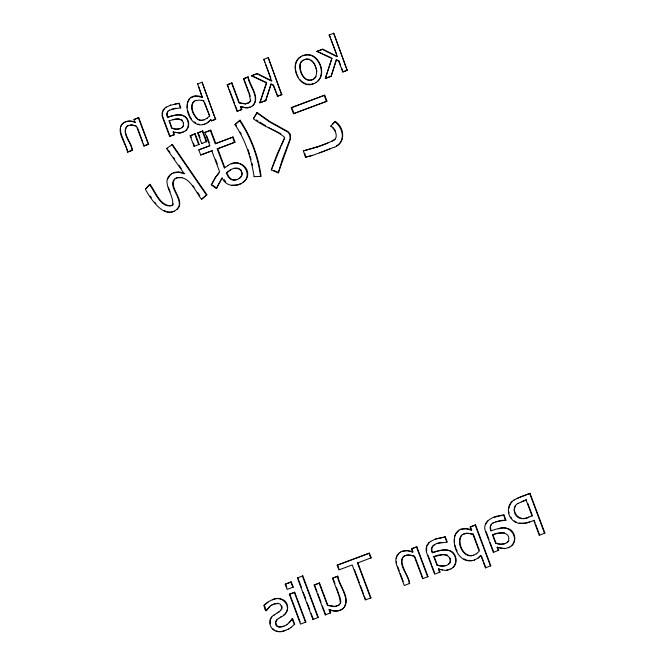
<?xml version="1.0" encoding="UTF-8"?>
<svg xmlns="http://www.w3.org/2000/svg" width="665" height="665" viewBox="0 0 665 665"><rect width="100%" height="100%" fill="white"/><g stroke="black" fill="none" stroke-linecap="round" stroke-linejoin="round"><path stroke-width="1" d="M120.456 128.195L120.756 132.335M426.647 547.112L426.631 550.919M454.552 537.262L454.328 541.925M281.902 608.965L281.869 605.798M450.637 560.52L450.172 562.54C447.221 566.796 441.244 566.913 436.88 565.009L433.788 556.73L443.53 554.427L447.528 555.084M396.274 558.625L396.747 556.613L398.892 553.346M508.675 508.509L510.255 504.186M278.294 172.892L282.342 159.4L290.081 138.877L289.857 134.554L287.746 132.011L269.375 121.828L256.765 112.826L253.415 118.711C262.741 126.267 275.011 129.65 284.271 136.94L284.296 138.245L276.632 155.253L271.328 169.916L278.294 172.892L290.563 138.603L290.331 134.28L288.228 131.737L269.857 121.554L257.239 112.551L256.765 112.826M271.885 80.864L257.264 73.557L251.403 75.81L266.382 82.842L259.84 102.834L265.676 100.664L271.079 84.031L273.465 85.087L277.604 96.159L273.132 85.278L270.746 84.222M265.676 100.664L271.079 84.031M325.31 78.47L331.852 58.478L325.31 78.47L331.145 76.3L336.207 59.858L338.934 60.723L340.655 65.336M331.145 76.3L336.548 59.667M259.84 102.834L266.407 83.607M172.368 205.352C175.327 195.161 159.276 181.57 171.853 173.673M173.299 203.831L172.85 205.078C161.021 209.824 155.028 191.578 149.509 184.612L149.991 184.338C155.652 191.636 160.19 206.532 171.545 205.718M241.869 175.527L242.185 172.518M454.702 536.372L455.301 534.801M284.038 139.717L284.778 137.971M202.118 154.421L212.293 150.631L211.811 150.905L219.633 171.828L215.119 177.68L211.246 184.845L216.325 188.528L222.143 177.705C226.308 188.893 242.434 187.239 247.048 177.622C251.154 166.441 236.241 158.22 227.821 165.685M216.325 188.528L222.068 178.303M280.372 147.796L271.328 169.916M281.187 146.001L283.631 140.614M426.764 546.397L429.041 542.731M485.458 524.552L487.736 520.886M167.713 178.985L170.107 175.078M120.88 126.408C123.058 120.739 130.465 119.858 135.394 122.26L135.061 122.451C130.564 120.39 124.363 120.648 121.329 125.028C117.007 134.122 126.192 143.374 127.564 152.061L132.343 150.224C132.244 143.025 121.163 132.792 127.306 126.059A8.113 8.08 60.2 0 1 128.761 125.386M515.649 505.6C510.803 513.43 521.393 522.382 528.833 517.054M212.21 183.681L215.601 177.405L218.984 173.016M167.863 111.612L167.098 113.582L167.555 117.331C166.109 114.746 166.666 111.313 169.675 110.116M257.239 112.551L253.415 118.711M491.335 524.444L490.471 526.663L490.986 530.878C489.357 527.968 489.989 524.103 493.372 522.757M271.827 617.087L270.372 619.506L270.322 623.803M290.672 627.694L294.703 624.169L292.6 618.541L289.051 622.673M461.286 535.541C457.445 542.632 462.541 556.206 471.768 555.641M193.282 102.069C190.173 107.597 193.54 115.427 198.137 119.251A6.658 6.625 60.2 0 0 202.709 120.132M176.89 209.625L178.777 206.84C182.559 197.231 165.203 184.122 176.541 177.863M402.849 557.112C399.258 565.774 408.609 574.967 409.657 583.429L409.274 583.646C409.349 575.657 396.124 563.396 403.979 556.223A9.144 9.094 60.2 0 1 409.84 555.026L413.713 555.957M455.608 534.012L458.825 530.504M189.525 98.952L187.488 102.784L187.156 107.788M280.788 617.02C288.061 614.56 290.455 604.211 283.573 599.996C276.856 596.222 268.893 600.611 263.988 605.383C266.017 616.754 267.189 606.264 272.118 604.909M266.258 610.653L270.007 606.447M174.704 178.935C169.035 187.597 182.426 196.981 179.259 206.566C166.957 223.265 150.988 199.857 145.386 189.242L149.509 184.612M314.819 78.104C319.815 71.487 313.689 56.6 304.404 59.617M316.091 76.65L313.564 79.118M280.522 610.512L281.852 607.744L280.372 604.335L278.61 603.504L274.047 604.011M277.031 619.763L275.692 622.498L277.222 626.081L279.059 626.895L284.005 626.181M164.671 108.462L162.651 111.712L162.534 115.727M317.986 80.964C324.678 73.724 320.588 61.122 312.907 56.267A11.272 11.214 60.2 0 0 305.584 55.07L302.966 55.777M332.126 141.254C339.615 138.37 335.501 129.492 330.788 126.126L335.118 121.321C345.135 127.697 345.842 143.972 333.306 147.638M332.55 124.347L335.118 121.321M181.853 127.697L183.099 126.242C185.336 120.19 177.638 117.264 173.033 119.791M448.393 564.394L449.789 562.756C452.408 552.981 439.407 553.637 433.788 556.73M510.695 503.363L512.308 501.485M507.087 542.549L508.492 540.911C511.102 531.136 498.102 531.792 492.482 534.884L495.575 543.164C499.939 545.067 505.915 544.951 508.866 540.695M185.776 130.531C189.168 127.456 189.026 122.052 186.533 118.47C182.019 112.368 173.415 115.677 167.555 117.331M452.815 567.594C456.622 564.128 456.464 558.043 453.663 554.003C448.576 547.137 438.892 550.869 432.283 552.723C428.617 546.572 436.573 542.615 441.71 542.349M511.51 545.749C519.897 537.636 508.925 523.712 498.567 528.8M149.991 184.338L145.386 189.242M252.833 105.635C260.215 97.107 249.018 85.76 247.912 77.107L248.244 76.916C249.45 85.236 262.093 99.559 251.42 106.649M239.184 178.553L241.121 176.516L241.927 174.363L241.586 172.011L240.281 169.941L238.17 168.636L233.772 168.42M241.595 176.242L239.658 178.278L236.482 179.791L233.407 180.273L230.68 179.317L228.303 176.915L226.266 173.075C229.849 170.024 235.418 165.851 240.057 169.234M208.162 122.302L210.971 119.55L206.632 123.324M477.869 558.209L480.77 555.333L485.442 567.835L490.812 565.757L475.55 524.934L470.172 527.004L471.344 530.13L470.845 527.569M480.421 555.84L478.251 557.993L474.153 560.171M243.182 182.252C253.282 175.003 242.218 158.561 231.503 164.006M283.373 615.266C293.789 608.433 282.076 593.87 272.351 599.805M518.118 503.339C512.491 506.015 513.297 513.771 517.661 517.154C522.208 520.504 527.885 517.395 532.424 515.716L527.885 503.571M234.978 124.646L240.057 120.182C251.137 137.081 258.477 156.366 261.079 176.416L254.105 176.632C251.212 158.253 245.634 140.082 234.978 124.646L240.057 120.182M206.773 118.47L209.641 115.993L204.679 102.718M476.364 553.812L479.241 551.252L472.923 534.352L468.243 533.305L463.779 533.887M176.067 178.137C189.384 174.371 195.02 191.329 201.545 199.292L206.89 194.729L172.368 144.446L171.894 144.721L206.416 195.003M206.89 194.729L201.545 199.292M274.304 614.909C267.338 618.176 268.893 628.807 275.734 631.06A12.153 12.095 60.2 0 0 282.559 631.426L288.585 629.082M286.632 624.759L289.425 622.457L292.6 618.541M267.987 602.058L263.988 605.383M462.524 534.477C454.661 540.703 463.197 559.631 473.663 555.134M194.38 101.138C188.552 105.693 193.091 115.519 197.804 119.442A6.658 6.625 60.2 0 0 202.376 120.323L204.379 119.683M278.843 611.9L280.896 610.295M434.677 544.602C431.51 546.023 431.169 549.764 432.666 552.507L432.283 552.723M166.217 107.198C162.252 109.309 161.038 114.347 162.883 118.287L169.65 136.4L174.405 134.563L173.349 131.745M430.779 541.318C426.315 543.696 424.952 549.365 427.021 553.804L434.652 574.203L439.997 572.133L438.809 568.957L438.435 569.174L439.623 572.349L439.997 572.133M514.344 499.847C507.245 503.671 506.506 513.812 511.909 519.398C517.669 525.924 527.295 523.571 534.111 520.23L535.15 523.006M278.876 618.292C275.618 619.639 274.088 623.654 276.848 626.297C280.14 628.275 284.105 626.347 287.014 624.543M336.424 145.901C346.34 140.556 342.375 127.023 334.645 121.595M230.564 169.824L226.74 172.8L228.777 176.641L231.162 179.043L233.889 179.999L236.964 179.517M184.446 131.554C188.253 129.525 189.658 124.621 188.112 120.714C185.186 112.044 174.255 114.796 167.888 117.14M451.311 568.75C455.6 566.464 457.188 560.936 455.434 556.538C452.15 546.771 439.831 549.872 432.666 552.507M510.005 546.904C514.294 544.618 515.882 539.091 514.136 534.693C510.762 524.776 498.176 528.093 490.986 530.878M315.933 82.526C325.759 76.658 321.752 61.222 313.24 56.076A11.272 11.214 60.2 0 0 305.917 54.879C284.728 57.838 298.435 94.297 316.274 82.335M300.854 56.758C296.465 59.351 294.553 64.879 295.651 69.742M400.521 552.116C395.367 554.701 394.935 561.393 397.038 566.148L404.278 585.508L409.657 583.429M335.501 138.819C325.983 145.186 314.321 147.896 303.356 150.88L305.426 157.231L312.267 155.535L330.023 148.91M173.49 172.908L178.636 172.227L184.313 173.831L166.549 148.561L172.368 144.446M276.574 613.396L279.217 611.684M273.93 615.125L276.948 613.188M278.494 618.508L281.162 616.804M288.203 629.298L291.046 627.477M215.776 143.457L210.797 130.141L210.315 130.415L215.294 143.731L233.091 137.015L235.019 142.177L217.222 148.894L224.338 167.913L228.294 165.41M135.061 122.451L133.964 119.517L138.736 117.672L148.636 144.155L143.864 146.001L136.466 126.225L132.169 125.195A8.113 8.08 60.2 0 0 126.973 126.25C120.831 132.983 131.911 143.216 132.011 150.415M198.694 86.716L202.235 97.265L197.638 83.89M133.964 119.517L138.736 117.672M215.535 119.326L202.077 82.244L215.535 119.326L211.379 120.872L210.639 119.742M174.995 103.998L179.143 103.283L180.838 107.813L171.803 109.185M251.403 75.81L256.931 73.749L271.553 81.055L263.814 59.268L264.87 62.086M281.711 94.696L268.253 57.614L281.711 94.696L277.272 96.35M240.755 106.525L241.852 109.467L237.081 111.304L227.172 84.821L231.952 82.984L239.342 102.751L245.618 103.798L248.885 102.718A3.658 3.641 60.2 0 0 250.805 99.891M227.172 84.821L231.952 82.984M183.565 122.842L183.432 126.051C180.814 129.825 175.51 129.933 171.628 128.237L169.218 120.697L171.961 128.046L175.992 129.101L180.132 128.594M195.468 100.623L199.467 100.107L203.972 100.822M231.611 83.175L239.009 102.942L245.285 103.989L248.552 102.9A3.658 3.641 60.2 0 0 250.472 100.083L249.109 93.84L243.473 78.761L248.244 76.916M331.852 58.478L316.873 51.446L322.733 49.193L337.354 56.5L329.275 34.904L330.33 37.722M347.18 70.332L333.714 33.25L347.18 70.332L342.741 71.986L338.593 60.914L336.207 59.858M127.564 152.061L132.343 150.224M143.864 146.001L148.636 144.155M169.65 136.4L174.405 134.563M316.873 51.446L322.733 49.193M209.641 115.993L203.631 101.014M211.379 120.872L215.876 119.135M166.549 148.561L167.023 148.295M199.168 144.38L194.089 146.367L190.124 135.768L195.202 133.781L199.168 144.38L198.685 144.654L194.72 134.056L195.202 133.781M206.74 141.554L201.661 143.54L197.705 132.95L202.783 130.963L206.74 141.554L206.266 141.828L202.301 131.238L202.783 130.963M237.081 111.304L241.852 109.467M211.811 150.905L200.722 155.036L198.785 149.874L209.882 145.743L204.903 132.435L210.797 130.141M194.089 146.367L194.562 146.092L193.482 143.199M201.661 143.54L202.143 143.266M198.785 149.874L209.433 145.818M342.741 71.986L347.512 70.141M200.722 155.036L201.196 154.762M215.294 143.731L233.091 137.015M291.228 107.73L324.728 95.17L326.964 101.147L326.482 101.421L293.465 113.707L291.228 107.73L324.728 95.17M217.222 148.894L235.019 142.177M293.465 113.707L326.964 101.147M224.338 167.913L224.812 167.638L217.704 148.619M211.246 184.845L211.728 184.579M330.788 126.126L331.261 125.851M254.105 176.632L254.587 176.358M303.356 150.88L317.77 146.657L327.787 142.933M317.296 146.932L317.77 146.657M305.426 157.231L312.741 155.261M293.207 587.104L287.139 589.439L285.194 584.227L291.262 581.9L293.207 587.104L292.833 587.32L290.879 582.116L291.262 581.9M297.413 577.952L302.791 575.873L318.327 617.419L312.949 619.497L297.413 577.952L297.795 577.735L301.403 587.394M302.791 575.873L302.417 576.09L317.945 617.635L318.327 617.419M370.954 597.827L370.58 598.043L357.471 562.989L357.853 562.773L370.954 597.827L365.318 600.005L352.209 564.951L338.909 569.897L337.155 565.2L369.391 553.122L371.145 557.827L370.771 558.043L369.017 553.338L369.391 553.122M305.875 622.049L300.505 624.127L289.35 594.302L294.728 592.224L305.875 622.049L305.501 622.265L294.354 592.44L294.728 592.224M265.992 610.753L266.632 610.437M330.663 612.822L330.289 613.039L329.05 609.73L329.424 609.514L330.663 612.822L325.285 614.901L314.138 585.075L319.516 583.006L327.837 605.266L334.911 606.447L338.593 605.225A4.123 4.098 60.2 0 0 339.715 604.344M314.138 585.075L319.516 583.006M319.142 583.213L327.463 605.482L334.528 606.663L338.211 605.441A4.123 4.098 60.2 0 0 340.38 602.257L338.834 595.233L332.492 578.251L337.862 576.173C339.117 585.915 351.719 598.691 343.406 608.292C339.549 611.7 333.913 611.476 329.424 609.514M332.492 578.251L337.862 576.173M402.15 551.376L407.155 550.736L412.716 552.158L411.477 548.849L416.855 546.771L428.002 576.597L427.628 576.813L416.481 546.987L416.855 546.771M435.384 539.132L445.342 536.904L447.246 542L437.071 543.554M294.703 624.169L294.329 624.385L291.952 618.849M403.605 556.439A9.144 9.094 60.2 0 1 409.457 555.242L414.677 556.189M529.681 493.546L530.055 493.33L544.918 533.089L544.544 533.305L529.681 493.546L516.539 498.609M470.172 527.004L475.55 524.934M312.949 619.497L313.323 619.281L311.154 613.479M325.285 614.901L325.667 614.684L322.425 606.031M521.751 501.668L526.489 499.831L517.744 503.555M494.078 517.287L504.037 515.059L505.94 520.163L495.766 521.709M472.923 534.352L473.297 534.136L479.265 550.096M436.88 565.009L441.793 565.981L446.456 565.416M492.482 534.884L496.597 533.679M532.424 515.716L532.05 515.932L526.115 500.047M414.303 556.406L422.632 578.675L423.007 578.459M495.575 543.164L500.487 544.136L505.151 543.571M497.511 547.112L498.7 550.288L498.318 550.504L497.129 547.328L501.26 548.143M504.037 515.059C495.284 515.267 480.787 520.786 485.724 531.958L493.347 552.357L493.721 552.141L490.088 542.424M533.737 520.446L539.282 535.267L539.656 535.051L535.849 524.86M485.442 567.835L485.816 567.619L484.02 562.806M490.812 565.757L490.438 565.973L475.176 525.142M513.97 500.063L520.113 497.029L530.055 493.33M204.039 119.875L207.106 118.279M473.289 555.35L476.738 553.596M190.813 97.772L195.286 96.134L202.235 97.265M462.15 534.693L466.34 533.13L473.297 534.136M194.047 101.329L195.809 100.432M171.37 173.947C175.369 171.246 180.581 171.52 184.795 173.557M184.779 131.362L179.708 133.116L173.016 131.936L174.072 134.754M313.897 78.927C305.085 84.671 298.294 71.571 300.023 64.098A6.401 6.367 60.2 0 1 302.841 60.382L306.432 58.977L309.574 59.235M451.685 568.533L445.974 570.504L438.435 569.174M508.284 547.744L510.388 546.688M165.884 107.389L170.639 105.07M271.744 605.117L274.421 603.795L278.261 603.263M430.405 541.534L435.758 538.916L445.342 536.904M400.147 552.332C404.037 549.78 408.975 550.221 413.09 551.95M251.752 106.458L247.546 107.979L240.414 106.716L241.52 109.658M169.342 110.307L175.917 108.112M492.998 522.973L500.404 520.504L505.94 520.163M206.965 123.133C186.765 134.255 176.691 87.871 202.567 97.073M333.78 147.364L319.532 152.908M197.306 84.081L202.077 82.244M263.481 59.459L268.253 57.614M328.942 35.095L333.714 33.25M243.473 78.761L247.912 77.107M260.181 102.643L266.008 100.473M277.604 96.159L282.043 94.505M325.642 78.279L331.478 76.109M190.124 135.768L194.72 134.056M197.705 132.95L202.301 131.238M204.903 132.435L210.315 130.415M241.004 183.582L237.713 184.812L231.869 185.227M285.194 584.227L290.879 582.116M337.155 565.2L369.017 553.338M357.471 562.989L371.145 557.827M289.35 594.302L294.354 592.44M411.477 548.849L416.481 546.987M422.632 578.675L428.002 576.597M493.347 552.357L498.7 550.288M539.282 535.267L544.918 533.089M285.775 630.354L282.933 631.21A12.153 12.095 60.2 0 1 278.992 631.484M529.648 521.892L525.683 523.072L519.19 523.131M313.755 83.541L311.137 84.255L306.989 84.156M170.306 105.261L179.143 103.283M312.317 79.7C303.789 82.493 299.167 70.665 300.364 63.907A6.401 6.367 60.2 0 1 303.174 60.191M168.885 120.889L173.365 119.6L179.409 118.927M174.222 211.221L170.755 212.11L167.289 211.869M474.527 559.955C452.341 567.993 444.145 519.756 471.718 529.914M250.131 107.223L245.676 107.813L241.619 106.807M183.249 132.111L180.04 132.925L175.219 132.327M508.659 547.528L504.677 548.658L497.129 547.328M446.356 570.287L449.964 569.373M202.667 124.604L205.028 124.006M460.77 529.564L466.157 528.85L471.344 530.13M177.497 177.663L182.567 177.48M497.528 533.43L504.336 532.682M471.826 560.645L467.395 560.304M502.083 548.334L505.051 548.442M440.92 569.614L442.566 569.988M197.995 124.089L199.55 124.446M135.943 125.826L132.501 125.003A8.113 8.08 60.2 0 0 130.523 124.978M201.927 100.224L203.291 100.623M438.809 568.957L440.222 569.398M329.05 609.73C334.046 612.041 340.804 611.783 344.329 607.087C349.657 596.871 339 586.198 337.488 576.389M163.831 210.506L166.425 211.528M306.183 84.031L301.686 81.596L299.79 79.576M273.548 170.39L278.776 172.617M317.205 51.255L322.824 53.89M324.695 54.771L331.245 57.847M251.736 75.619L266.723 82.651M463.904 558.874L466.514 560.105M322.4 49.385L337.022 56.691M269.034 127.813L280.896 133.765M514.178 520.911L516.298 522.175M256.416 119.999L258.095 121.047M259.782 122.086L265.668 125.727M212.451 185.103L216.807 188.253M181.088 119.426L182.459 120.448M194.23 121.886L195.676 122.975M272.791 628.724L274.321 629.971M311.021 59.941L313.614 62.577L315.335 66.026M332.475 127.106L333.68 128.362M154.679 202.152L155.859 203.548M192.842 185.685L194.089 187.272M510.712 517.054L511.759 518.476M224.155 179.583L225.693 181.736M168.212 149.974L169.991 152.501M173.54 157.555L174.729 159.243M178.868 165.136L181.237 168.503M150.307 196.183L151.371 197.705M197.488 192.31L199.758 195.66M191.603 119.259L189.982 116.708L187.663 110.623M240.755 169.675L241.628 171.046M235.46 124.372L236.499 126.101M240.132 132.169L241.171 133.898M239.575 120.456C250.655 137.356 257.995 156.641 260.605 176.691M334.287 128.985L335.542 131.346M297.114 74.721L298.153 77.032M456.298 549.19L457.071 550.919M331.037 39.601L336.299 53.682M341.694 68.104L342.724 70.872M503.663 515.275L505.566 520.371M492.856 534.668L495.949 542.948M324.246 95.444L326.482 101.421M486.098 531.742L488.999 539.514M481.502 556.081L483.297 560.886M291.711 107.456L293.631 112.585M444.96 537.12L446.872 542.216M265.917 64.904L270.838 78.046M434.162 556.514L437.254 564.793M428.127 555.533L431.394 564.269M432.125 566.214L434.661 573.014M243.806 78.57L249.092 92.709M412.167 549.465L412.782 551.119M415.043 557.162L422.641 577.494M227.513 84.63L228.569 87.472M229.275 89.359L234.579 103.549M235.285 105.444L237.056 110.174M397.778 566.896L399.224 570.769M400.313 573.679L403.206 581.418M232.617 137.281L234.546 142.443M206.807 135.959L209.292 142.618M215.493 159.193L217.272 163.947M198.178 132.676L199.982 137.489M354.354 569.473L359.316 582.731M360.38 585.574L363.564 594.103M364.279 595.998L365.334 598.841M178.81 103.474L180.506 108.004M190.606 135.494L191.321 137.422M337.529 564.984L338.934 568.741M163.573 119.052L169.982 136.209M333.215 578.974L334.985 583.695M336.39 587.469L338.859 594.069M168.328 187.231L170.057 191.853M314.512 584.859L317.03 591.601M317.754 593.521L320.987 602.182M138.403 117.863L148.303 144.347M137.505 127.921L142.792 142.044M143.49 143.923L144.197 145.81M303.207 592.224L305.742 598.99M307.18 602.856L309.715 609.614M121.828 135.635L127.904 151.869M289.724 594.086L300.156 621.991M285.892 584.884L286.864 587.486M264.695 606.064L266.366 610.537M304.72 153.324L305.609 156.051M249.441 93.649L250.306 96.317M339.216 595.017L340.256 598.217M454.877 545.017L455.916 548.326M120.997 133.116L121.471 134.679M295.8 70.739L296.773 73.956M248.153 149.675L249.599 154.579M250.181 156.541L251.054 159.484M162.759 116.516L163.216 118.096M508.7 511.443L509.124 513.031M315.991 67.797L316.931 71.438M450.155 558.135L450.479 559.722M252.027 163.432L252.417 165.427M396.348 561.667L396.606 563.288M340.513 599.015L340.754 602.049A4.123 4.098 60.2 0 1 340.405 603.305M277.529 631.251A12.153 12.095 60.2 0 1 276.116 630.844"/></g></svg>
